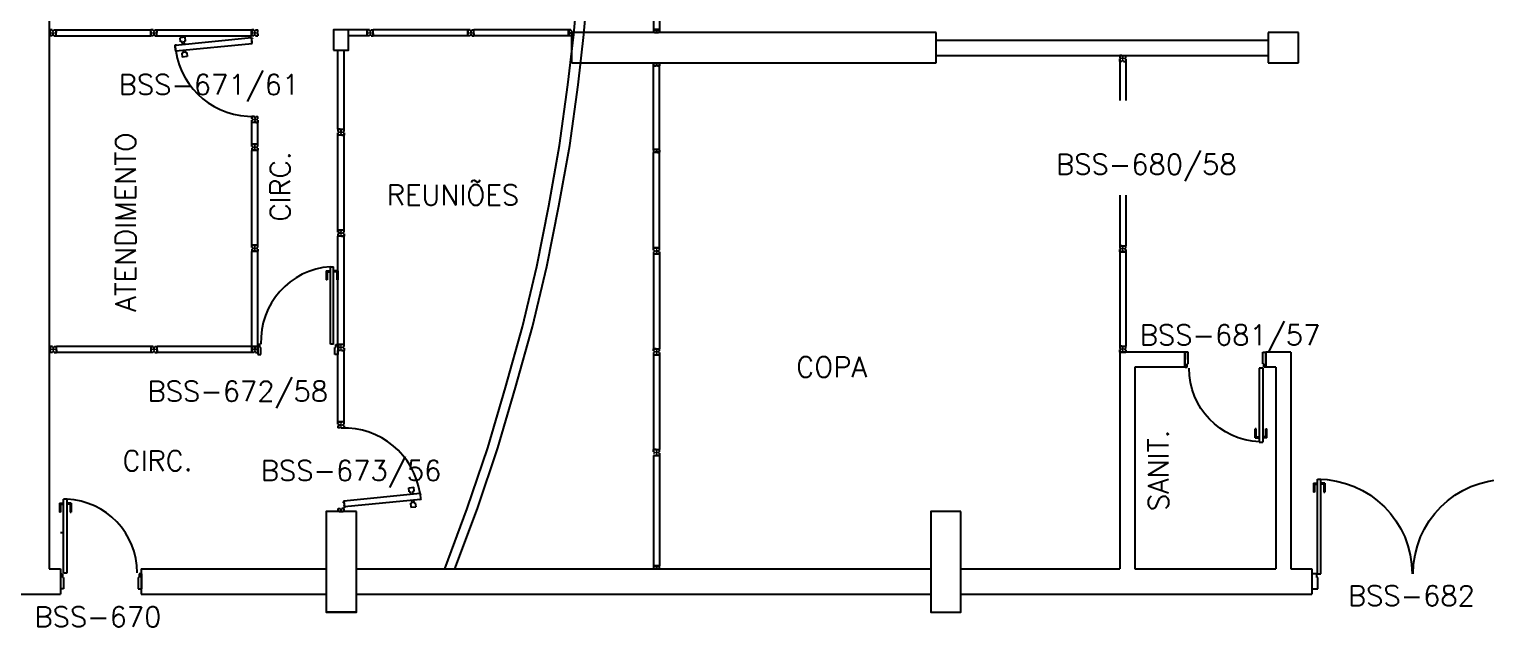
# Model space of a CAD drawing. Extents: x 0 to 244, y -71 to 76.
# Drawn here: x 200.98 to 215.43, y -0.33 to 5.6 of the extents above; entities that cross this region are included whole.
import ezdxf

# ---------------------------------------------------------------- set-up
doc = ezdxf.new("R2010")
doc.units = 0
doc.header["$LTSCALE"] = 0.01
doc.header["$MEASUREMENT"] = 0
doc.layers.get('0').update_dxf_attribs({"linetype": 'CONTINUOUS'})
for name, color, linetype in [('ALV', 2, 'CONTINUOUS'), ('AR-POR', 1, 'CONTINUOUS'), ('DIV', 2, 'CONTINUOUS'), ('ESC', 1, 'CONTINUOUS'), ('ESQ', 1, 'CONTINUOUS'), ('ESTR', 3, 'CONTINUOUS'), ('TEXTO', 2, 'CONTINUOUS'), ('TEXTO-ENDEREÇO', 2, 'CONTINUOUS')]:
    doc.layers.add(name, color=color, linetype=linetype)
doc.layers.get('0').freeze()
doc.styles.add('UNB-100', font='simplex.shx', dxfattribs={"height": 0.2})
doc.styles.add('UNB-100-1', font='simplex.shx', dxfattribs={"height": 0.2})

# ---------------------------------------------------------------- blocks, each defined once
blk = doc.blocks.new('PISOANF-SSN')
for p, q in [((0, 0), (-0.224, -0.6)), ((-0.224, -0.6), (-0.427, -1.2)), ((-0.427, -1.2), (-0.603, -1.8)), ((-0.603, -1.8), (-0.772, -2.4)), ((-0.772, -2.4), (-0.914, -3)), ((-0.914, -3), (-1.032, -3.6)), ((-1.032, -3.6), (-1.14, -4.2)), ((-1.14, -4.2), (-1.223, -4.8)), ((-1.223, -4.8), (-1.28, -5.3)), ((-1.28, -5.3), (-1.324, -5.8))]:
    blk.add_line(p, q)
blk = doc.blocks.new('PTDP-SSN')
at = {"color": 2}
for p, q in [((0.055, 1.015), (0.09, 1.015)), ((0.055, 0.075), (0.055, 1.015)), ((0.09, 0.075), (0.09, 1.015)), ((1.91, 0.075), (1.91, 1.015)), ((1.945, 1.015), (1.91, 1.015)), ((1.945, 0.075), (1.945, 1.015)), ((0.05, 0.075), (0, 0.075)), ((0, 0.075), (0, -0.075)), ((0.05, 0.04), (0.05, 0.075)), ((0.06, 0.04), (0.05, 0.04)), ((0.055, 0.075), (0.09, 0.075)), ((0.06, -0.075), (0.06, 0.04)), ((1.945, 0.075), (1.91, 0.075)), ((1.94, -0.075), (1.94, 0.04)), ((1.94, 0.04), (1.95, 0.04)), ((1.95, 0.04), (1.95, 0.075)), ((1.95, 0.075), (2, 0.075)), ((2, 0.075), (2, -0.075)), ((0, -0.075), (0.06, -0.075)), ((2, -0.075), (1.94, -0.075))]:
    blk.add_line(p, q, dxfattribs=at)
at = {"color": 1}
for centre, start, end in [((0.055, 0.075), 0, 90), ((1.945, 0.075), 90, 180)]:
    blk.add_arc(centre, 0.94, start, end, dxfattribs=at)
blk = doc.blocks.new('PD80-SSN')
for p, q in [((-0.777, 0.01), (-0.777, -0.03)), ((-0.777, 0.01), (-0.687, 0.01)), ((-0.687, 0), (-0.687, 0.01)), ((-0.075, 0), (0.075, 0)), ((-0.075, 0), (-0.075, -0.02)), ((0.075, -0.03), (0.075, 0)), ((-0.817, -0.065), (-0.817, -0.03)), ((-0.085, -0.03), (-0.817, -0.03)), ((-0.085, -0.065), (-0.817, -0.065)), ((-0.777, -0.105), (-0.777, -0.065)), ((-0.777, -0.105), (-0.687, -0.105)), ((-0.767, 0), (-0.767, -0.03)), ((-0.767, 0), (-0.687, 0)), ((-0.767, -0.095), (-0.767, -0.065)), ((-0.767, -0.095), (-0.687, -0.095)), ((-0.687, -0.095), (-0.687, -0.105)), ((-0.085, -0.03), (-0.085, -0.065)), ((-0.075, -0.02), (-0.04, -0.02)), ((-0.04, -0.03), (-0.04, -0.02)), ((-0.04, -0.03), (0.075, -0.03)), ((-0.075, -0.781), (-0.04, -0.781)), ((-0.075, -0.801), (-0.075, -0.781)), ((-0.075, -0.801), (0.075, -0.801)), ((-0.075, -0.802), (0.075, -0.802)), ((-0.04, -0.771), (0.075, -0.771)), ((-0.04, -0.771), (-0.04, -0.781)), ((0.075, -0.771), (0.075, -0.801))]:
    blk.add_line(p, q)
blk.add_arc((-0.085, -0.03), 0.731, 182.6571, 270)
blk = doc.blocks.new('PE80-SSN')
at = {"color": 2}
for p, q in [((0.075, 0), (-0.075, 0)), ((-0.075, -0.03), (-0.075, 0)), ((0.075, 0), (0.075, -0.02)), ((0.04, -0.03), (-0.075, -0.03)), ((0.075, -0.02), (0.04, -0.02)), ((0.04, -0.03), (0.04, -0.02)), ((0.085, -0.03), (0.817, -0.03)), ((0.085, -0.03), (0.085, -0.065)), ((0.085, -0.065), (0.817, -0.065)), ((0.817, -0.065), (0.817, -0.03))]:
    blk.add_line(p, q, dxfattribs=at)
at = {"color": 1}
for p, q in [((0.777, 0.01), (0.687, 0.01)), ((0.687, 0), (0.687, 0.01)), ((0.777, 0.01), (0.777, -0.03)), ((0.767, 0), (0.687, 0)), ((0.767, -0.095), (0.687, -0.095)), ((0.687, -0.095), (0.687, -0.105)), ((0.777, -0.105), (0.687, -0.105)), ((0.767, 0), (0.767, -0.03)), ((0.767, -0.095), (0.767, -0.065)), ((0.777, -0.105), (0.777, -0.065))]:
    blk.add_line(p, q, dxfattribs=at)
for p, q in [((0.04, -0.771), (-0.075, -0.771)), ((-0.075, -0.771), (-0.075, -0.801)), ((0.075, -0.801), (-0.075, -0.801)), ((0.075, -0.802), (-0.075, -0.802)), ((0.04, -0.771), (0.04, -0.781)), ((0.075, -0.781), (0.04, -0.781)), ((0.075, -0.801), (0.075, -0.781))]:
    blk.add_line(p, q)
blk.add_arc((0.085, -0.03), 0.731, 270, 357.3429, dxfattribs=at)
blk = doc.blocks.new('DIVMT-SSN')
for p, q in [((-0.03, 0.008), (-0.03, 0.03)), ((-0.006, 0.03), (-0.03, 0.03)), ((-0.03, 0.008), (-0.02, 0.008)), ((-0.02, -0.008), (-0.02, 0.008)), ((-0.006, 0.02), (-0.006, 0.03)), ((0.006, 0.02), (-0.006, 0.02)), ((-0.005, 0), (0.005, 0)), ((0.005, 0), (-0.005, 0)), ((0, 0.005), (0, -0.005)), ((0, -0.005), (0, 0.005)), ((0.006, 0.03), (0.03, 0.03)), ((0.006, 0.02), (0.006, 0.03)), ((0.03, 0.008), (0.02, 0.008)), ((0.02, -0.008), (0.02, 0.008)), ((0.03, 0.008), (0.03, 0.03)), ((-0.03, -0.008), (-0.03, -0.03)), ((-0.03, -0.008), (-0.02, -0.008)), ((-0.03, -0.03), (-0.03, -0.97)), ((-0.03, -0.03), (-0.009, -0.03)), ((0.03, -0.03), (-0.03, -0.03)), ((-0.03, -0.03), (-0.006, -0.03)), ((-0.009, -0.03), (-0.027, -0.03)), ((-0.006, -0.02), (-0.006, -0.03)), ((-0.006, -0.02), (0.006, -0.02)), ((-0.006, -0.02), (-0.006, -0.03)), ((0.006, -0.02), (-0.006, -0.02)), ((0.005, -0.03), (-0.005, -0.03)), ((0.006, -0.02), (0.006, -0.03)), ((0.006, -0.02), (0.006, -0.03)), ((0.03, -0.03), (0.006, -0.03)), ((0.03, -0.008), (0.02, -0.008)), ((0.03, -0.008), (0.03, -0.03)), ((0.03, -0.03), (0.03, -0.97)), ((0.03, -0.97), (-0.03, -0.97)), ((-0.006, -0.98), (-0.006, -0.97)), ((-0.006, -0.98), (0.006, -0.98)), ((0.006, -1.001), (-0.006, -1.001)), ((0.005, -0.97), (-0.005, -0.97)), ((0, -0.994), (0, -1.007)), ((0.006, -0.98), (0.006, -0.97)), ((0, -1.02), (0, -1.021))]:
    blk.add_line(p, q)
blk = doc.blocks.new('DIV-SSN')
for p, q in [((-0.005, 0), (0.005, 0)), ((0, 0.005), (0, -0.005)), ((-0.03, -0.03), (-0.03, -0.97)), ((0.03, -0.03), (-0.03, -0.03)), ((-0.03, -0.03), (-0.009, -0.03)), ((-0.009, -0.03), (-0.027, -0.03)), ((-0.006, -0.02), (0.006, -0.02)), ((-0.006, -0.02), (-0.006, -0.03)), ((-0.005, -0.022), (0.005, -0.022)), ((-0.005, -0.022), (-0.005, -0.029)), ((0.005, -0.029), (-0.005, -0.029)), ((0.005, -0.03), (-0.005, -0.03)), ((0.005, -0.022), (0.005, -0.029)), ((0.006, -0.02), (0.006, -0.03)), ((0.03, -0.03), (0.03, -0.97)), ((0.03, -0.97), (-0.03, -0.97)), ((0.007, -0.999), (-0.007, -0.999)), ((-0.006, -0.98), (-0.006, -0.97)), ((-0.006, -0.98), (0.006, -0.98)), ((0.005, -0.97), (-0.005, -0.97)), ((0, -0.991), (0, -1.006)), ((0.006, -0.98), (0.006, -0.97))]:
    blk.add_line(p, q)
blk = doc.blocks.new('DIVINI-SSN')
for p, q in [((-0.02, 0), (-0.02, -0.008)), ((-0.02, 0), (0.02, 0)), ((0, 0.005), (0, -0.005)), ((0.02, 0), (0.02, -0.008)), ((-0.03, -0.008), (-0.02, -0.008)), ((-0.03, -0.008), (-0.03, -0.028)), ((-0.03, -0.028), (-0.008, -0.028)), ((-0.03, -0.03), (0.03, -0.03)), ((-0.03, -0.975), (-0.03, -0.03)), ((-0.009, -0.03), (-0.027, -0.03)), ((-0.008, -0.019), (0.008, -0.019)), ((-0.008, -0.019), (-0.008, -0.028)), ((-0.006, -0.021), (-0.006, -0.03)), ((0.006, -0.021), (-0.006, -0.021)), ((-0.006, -0.023), (-0.006, -0.027)), ((-0.004, -0.021), (0.004, -0.021)), ((0.006, -0.021), (0.006, -0.03)), ((0.006, -0.023), (0.006, -0.027)), ((0.008, -0.019), (0.008, -0.028)), ((0.03, -0.028), (0.008, -0.028)), ((0.009, -0.03), (0.027, -0.03)), ((0.03, -0.008), (0.02, -0.008)), ((0.03, -0.008), (0.03, -0.028)), ((0.03, -0.975), (0.03, -0.03)), ((-0.03, -0.975), (0.03, -0.975)), ((-0.006, -0.985), (-0.006, -0.975)), ((0.006, -0.985), (-0.006, -0.985)), ((0.006, -1.01), (-0.006, -1.01)), ((0, -1.003), (0, -1.018)), ((0.006, -0.985), (0.006, -0.975)), ((0.03, -0.975), (0.009, -0.975))]:
    blk.add_line(p, q)
blk = doc.blocks.new('A$C73356FFD')
at = {"layer": 'DIV'}
for p, q in [((0.022, 0.06), (0, 0.06)), ((0, 0.06), (0, 0.036)), ((0, 0.06), (0, 0.039)), ((0, 0.039), (0, 0.057)), ((0.009, 0.036), (0, 0.036)), ((0.009, 0.036), (0, 0.036)), ((0.009, 0.024), (0, 0.024)), ((0.009, 0.024), (0, 0.024)), ((0, 0), (0, 0.024)), ((0.009, 0.024), (0.009, 0.036)), ((0.009, 0.036), (0.009, 0.024)), ((0.022, 0.06), (0.022, 0.05)), ((0.022, 0.05), (0.038, 0.05)), ((0.022, 0.01), (0.038, 0.01)), ((0.022, 0), (0.022, 0.01)), ((0.025, 0.03), (0.035, 0.03)), ((0.035, 0.03), (0.025, 0.03)), ((0.03, 0.025), (0.03, 0.035)), ((0.03, 0.035), (0.03, 0.025)), ((0.038, 0.06), (0.038, 0.05)), ((0.038, 0.06), (0.06, 0.06)), ((0.038, 0), (0.038, 0.01)), ((0.05, 0.024), (0.05, 0.036)), ((0.05, 0.036), (0.06, 0.036)), ((0.05, 0.024), (0.06, 0.024)), ((0.06, 0.036), (0.06, 0.06)), ((0.06, 0.024), (0.06, 0)), ((0.022, 0), (0, 0)), ((0.038, 0), (0.06, 0))]:
    blk.add_line(p, q, dxfattribs=at)

msp = doc.modelspace()

# ---------------------------------------------------------------- linework, layer by layer
at = {"layer": 'ALV'}
for p, q in [((201.175, 14.32), (201.175, 0.249)), ((209.975, 5.493), (213.272, 5.493)), ((209.975, 5.343), (213.272, 5.343)), ((212.446, 2.399), (211.797, 2.399)), ((211.797, 2.399), (211.797, 0.249)), ((212.446, 2.398), (212.445, 2.249)), ((213.497, 2.399), (213.247, 2.399)), ((213.247, 2.399), (213.247, 2.249)), ((213.497, 2.399), (213.497, 0.249)), ((212.445, 2.249), (211.947, 2.249)), ((211.947, 2.249), (211.947, 0.249)), ((213.347, 2.249), (213.247, 2.249)), ((213.347, 2.249), (213.347, 0.249)), ((201.175, 0.249), (201.287, 0.249)), ((201.287, 0.249), (201.287, -0.001)), ((202.087, 0.249), (203.922, 0.249)), ((202.087, 0.249), (202.087, -0.001)), ((204.222, 0.249), (209.922, 0.249)), ((210.222, 0.249), (211.797, 0.249)), ((211.947, 0.249), (213.347, 0.249)), ((213.497, 0.249), (213.704, 0.249)), ((213.704, 0.249), (213.704, -0.001)), ((198.222, -0.001), (201.287, -0.001)), ((202.087, -0.001), (203.922, -0.001)), ((204.222, -0.001), (209.922, -0.001)), ((210.222, -0.001), (213.704, -0.001))]:
    msp.add_line(p, q, dxfattribs=at)
at = {"layer": 'AR-POR'}
for p, q in [((202.426, 5.445), (203.182, 5.519)), ((202.524, 5.523), (202.474, 5.518)), ((202.478, 5.478), (202.474, 5.518)), ((202.528, 5.483), (202.524, 5.523)), ((203.183, 5.521), (203.169, 5.52)), ((203.169, 5.52), (203.169, 5.518)), ((203.187, 5.462), (203.182, 5.519)), ((203.185, 5.509), (203.183, 5.521)), ((203.19, 5.51), (203.185, 5.509)), ((203.19, 5.508), (203.185, 5.507)), ((203.188, 5.474), (203.185, 5.507)), ((203.19, 5.51), (203.19, 5.508)), ((202.42, 5.434), (202.42, 5.432)), ((202.42, 5.434), (202.425, 5.434)), ((202.42, 5.432), (202.425, 5.432)), ((202.424, 5.446), (202.438, 5.448)), ((202.425, 5.434), (202.424, 5.446)), ((202.424, 5.399), (202.428, 5.4)), ((202.424, 5.399), (202.424, 5.397)), ((202.424, 5.397), (202.429, 5.398)), ((202.428, 5.4), (202.425, 5.432)), ((202.432, 5.388), (202.426, 5.445)), ((202.43, 5.386), (202.429, 5.398)), ((202.43, 5.386), (202.444, 5.387)), ((202.432, 5.388), (203.187, 5.462)), ((202.438, 5.448), (202.438, 5.446)), ((202.444, 5.389), (202.444, 5.387)), ((202.493, 5.48), (202.478, 5.478)), ((202.504, 5.367), (202.489, 5.365)), ((202.489, 5.365), (202.493, 5.325)), ((202.496, 5.451), (202.493, 5.48)), ((202.501, 5.395), (202.504, 5.367)), ((202.528, 5.483), (202.513, 5.482)), ((202.516, 5.453), (202.513, 5.482)), ((202.521, 5.397), (202.524, 5.369)), ((202.539, 5.37), (202.524, 5.369)), ((202.539, 5.37), (202.543, 5.33)), ((203.175, 5.461), (203.175, 5.459)), ((203.189, 5.46), (203.175, 5.459)), ((203.193, 5.475), (203.188, 5.474)), ((203.193, 5.473), (203.188, 5.472)), ((203.189, 5.46), (203.188, 5.472)), ((203.193, 5.475), (203.193, 5.473)), ((202.543, 5.33), (202.493, 5.325)), ((203.922, 3.206), (203.922, 3.116)), ((203.922, 3.206), (203.962, 3.206)), ((203.932, 3.196), (203.932, 3.116)), ((203.932, 3.196), (203.962, 3.196)), ((203.964, 2.477), (203.964, 3.246)), ((203.964, 3.246), (203.994, 3.246)), ((203.994, 2.477), (203.994, 3.246)), ((204.037, 3.206), (203.997, 3.206)), ((204.027, 3.196), (203.997, 3.196)), ((204.027, 3.196), (204.027, 3.116)), ((204.037, 3.206), (204.037, 3.116)), ((203.932, 3.116), (203.922, 3.116)), ((204.027, 3.116), (204.037, 3.116)), ((203.245, 2.476), (203.245, 2.461)), ((203.265, 2.476), (203.245, 2.476)), ((203.245, 2.461), (203.245, 2.391)), ((203.265, 2.446), (203.265, 2.476)), ((203.994, 2.477), (203.964, 2.477)), ((204.019, 2.446), (204.019, 2.476)), ((204.019, 2.476), (204.04, 2.476)), ((204.04, 2.476), (204.04, 2.376)), ((203.245, 2.391), (203.245, 2.376)), ((203.245, 2.376), (203.275, 2.376)), ((203.265, 2.446), (203.275, 2.446)), ((203.275, 2.376), (203.275, 2.446)), ((204.01, 2.376), (204.01, 2.446)), ((204.019, 2.446), (204.01, 2.446)), ((204.04, 2.376), (204.01, 2.376)), ((204.743, 1.053), (204.792, 1.058)), ((204.747, 1.013), (204.743, 1.053)), ((204.747, 1.013), (204.761, 1.014)), ((204.764, 0.986), (204.761, 1.014)), ((204.781, 1.016), (204.796, 1.018)), ((204.784, 0.988), (204.781, 1.016)), ((204.796, 1.018), (204.792, 1.058)), ((204.092, 0.91), (204.097, 0.911)), ((204.092, 0.908), (204.092, 0.91)), ((204.092, 0.908), (204.097, 0.909)), ((204.096, 0.923), (204.11, 0.924)), ((204.096, 0.923), (204.097, 0.911)), ((204.096, 0.875), (204.101, 0.876)), ((204.096, 0.873), (204.096, 0.875)), ((204.096, 0.873), (204.101, 0.874)), ((204.097, 0.909), (204.101, 0.876)), ((204.854, 0.995), (204.098, 0.921)), ((204.098, 0.921), (204.104, 0.864)), ((204.101, 0.874), (204.102, 0.862)), ((204.859, 0.938), (204.104, 0.864)), ((204.111, 0.922), (204.11, 0.924)), ((204.758, 0.9), (204.773, 0.901)), ((204.758, 0.9), (204.762, 0.86)), ((204.77, 0.93), (204.773, 0.901)), ((204.79, 0.932), (204.792, 0.903)), ((204.792, 0.903), (204.807, 0.905)), ((204.807, 0.905), (204.811, 0.865)), ((204.856, 0.997), (204.841, 0.996)), ((204.841, 0.994), (204.841, 0.996)), ((204.862, 0.937), (204.847, 0.935)), ((204.847, 0.935), (204.847, 0.937)), ((204.854, 0.995), (204.859, 0.938)), ((204.856, 0.997), (204.857, 0.985)), ((204.862, 0.986), (204.857, 0.985)), ((204.862, 0.984), (204.857, 0.983)), ((204.857, 0.983), (204.86, 0.951)), ((204.865, 0.951), (204.86, 0.951)), ((204.865, 0.949), (204.86, 0.949)), ((204.86, 0.949), (204.862, 0.937)), ((204.862, 0.984), (204.862, 0.986)), ((204.865, 0.949), (204.865, 0.951)), ((204.102, 0.862), (204.116, 0.863)), ((204.116, 0.863), (204.116, 0.865)), ((204.762, 0.86), (204.811, 0.865))]:
    msp.add_line(p, q, dxfattribs=at)
for centre, radius, start, end in [((203.186, 5.501), 0.764, 188.642, 272.0937), ((204.015, 2.508), 0.74, 93.9172, 182.4392), ((204.099, 0.882), 0.764, 8.642, 92.0937)]:
    msp.add_arc(centre, radius, start, end, dxfattribs=at)
at = {"layer": 'DIV'}
for p, q in [((207.172, 6.381), (207.172, 5.568)), ((207.232, 6.381), (207.232, 5.568)), ((203.206, 5.595), (203.184, 5.595)), ((203.184, 5.595), (203.184, 5.571)), ((203.184, 5.595), (203.184, 5.574)), ((203.184, 5.574), (203.184, 5.592)), ((203.194, 5.571), (203.184, 5.571)), ((203.194, 5.571), (203.184, 5.571)), ((203.194, 5.559), (203.184, 5.559)), ((203.194, 5.559), (203.184, 5.559)), ((203.184, 5.535), (203.184, 5.559)), ((203.206, 5.535), (203.184, 5.535)), ((203.194, 5.559), (203.194, 5.571)), ((203.194, 5.571), (203.194, 5.559)), ((203.206, 5.595), (203.206, 5.585)), ((203.206, 5.585), (203.222, 5.585)), ((203.206, 5.545), (203.222, 5.545)), ((203.206, 5.535), (203.206, 5.545)), ((203.208, 5.565), (203.221, 5.565)), ((203.208, 5.565), (203.221, 5.565)), ((203.209, 5.565), (203.219, 5.565)), ((203.219, 5.565), (203.209, 5.565)), ((203.214, 5.573), (203.214, 5.558)), ((203.214, 5.558), (203.214, 5.573)), ((203.214, 5.56), (203.214, 5.571)), ((203.214, 5.571), (203.214, 5.56)), ((203.222, 5.595), (203.222, 5.585)), ((203.222, 5.595), (203.244, 5.595)), ((203.222, 5.535), (203.222, 5.545)), ((203.222, 5.535), (203.244, 5.535)), ((203.235, 5.559), (203.235, 5.571)), ((203.235, 5.571), (203.244, 5.571)), ((203.235, 5.559), (203.244, 5.559)), ((203.244, 5.571), (203.244, 5.595)), ((203.244, 5.559), (203.244, 5.535)), ((204.33, 5.595), (204.145, 5.595)), ((204.33, 5.535), (204.145, 5.535)), ((204.33, 5.595), (204.33, 5.571)), ((204.352, 5.595), (204.33, 5.595)), ((204.33, 5.535), (204.33, 5.595)), ((204.33, 5.595), (204.33, 5.574)), ((204.33, 5.574), (204.33, 5.592)), ((204.339, 5.571), (204.33, 5.571)), ((204.339, 5.571), (204.33, 5.571)), ((204.33, 5.56), (204.33, 5.57)), ((204.339, 5.559), (204.33, 5.559)), ((204.33, 5.535), (204.33, 5.559)), ((204.339, 5.559), (204.33, 5.559)), ((204.352, 5.535), (204.33, 5.535)), ((204.339, 5.559), (204.339, 5.571)), ((204.339, 5.571), (204.339, 5.559)), ((204.352, 5.595), (204.352, 5.585)), ((204.352, 5.585), (204.368, 5.585)), ((204.352, 5.545), (204.368, 5.545)), ((204.352, 5.535), (204.352, 5.545)), ((204.355, 5.565), (204.365, 5.565)), ((204.365, 5.565), (204.355, 5.565)), ((204.36, 5.56), (204.36, 5.571)), ((204.36, 5.571), (204.36, 5.56)), ((204.368, 5.595), (204.368, 5.585)), ((204.368, 5.595), (204.39, 5.595)), ((204.368, 5.535), (204.368, 5.545)), ((204.368, 5.535), (204.39, 5.535)), ((204.38, 5.559), (204.38, 5.571)), ((204.38, 5.571), (204.39, 5.571)), ((204.38, 5.559), (204.39, 5.559)), ((204.39, 5.571), (204.39, 5.595)), ((204.39, 5.559), (204.39, 5.535)), ((206.331, 5.595), (206.331, 5.573)), ((206.351, 5.595), (206.331, 5.595)), ((206.34, 5.573), (206.331, 5.573)), ((206.331, 5.535), (206.331, 5.557)), ((206.34, 5.557), (206.331, 5.557)), ((206.351, 5.535), (206.331, 5.535)), ((206.34, 5.557), (206.34, 5.573)), ((206.348, 5.565), (206.35, 5.565)), ((206.351, 5.595), (206.351, 5.585)), ((206.359, 5.585), (206.351, 5.585)), ((206.351, 5.535), (206.351, 5.545)), ((206.359, 5.545), (206.351, 5.545)), ((206.364, 5.565), (206.354, 5.565)), ((206.359, 5.566), (206.359, 5.585)), ((206.359, 5.56), (206.359, 5.571)), ((206.359, 5.545), (206.359, 5.566)), ((207.232, 5.598), (207.172, 5.598)), ((207.172, 5.596), (207.194, 5.596)), ((207.172, 5.576), (207.182, 5.576)), ((207.193, 5.598), (207.175, 5.598)), ((207.182, 5.568), (207.182, 5.576)), ((207.194, 5.586), (207.194, 5.596)), ((207.21, 5.586), (207.194, 5.586)), ((207.196, 5.588), (207.196, 5.598)), ((207.196, 5.59), (207.196, 5.595)), ((207.196, 5.588), (207.208, 5.588)), ((207.206, 5.588), (207.198, 5.588)), ((207.208, 5.588), (207.208, 5.598)), ((207.208, 5.59), (207.208, 5.595)), ((207.232, 5.596), (207.21, 5.596)), ((207.21, 5.586), (207.21, 5.596)), ((207.211, 5.598), (207.229, 5.598)), ((207.222, 5.568), (207.222, 5.576)), ((207.232, 5.576), (207.222, 5.576)), ((207.232, 5.576), (207.232, 5.596)), ((204.04, 4.61), (204.04, 5.395)), ((204.1, 4.61), (204.1, 5.395)), ((207.172, 4.402), (207.172, 5.268)), ((207.172, 5.26), (207.182, 5.26)), ((207.172, 5.24), (207.194, 5.24)), ((207.232, 5.238), (207.172, 5.238)), ((207.193, 5.238), (207.175, 5.238)), ((207.182, 5.268), (207.182, 5.26)), ((207.21, 5.249), (207.194, 5.249)), ((207.194, 5.249), (207.194, 5.24)), ((207.196, 5.247), (207.208, 5.247)), ((207.196, 5.247), (207.196, 5.238)), ((207.196, 5.245), (207.196, 5.241)), ((207.206, 5.247), (207.198, 5.247)), ((207.208, 5.247), (207.208, 5.238)), ((207.208, 5.245), (207.208, 5.241)), ((207.21, 5.249), (207.21, 5.24)), ((207.232, 5.24), (207.21, 5.24)), ((207.211, 5.238), (207.229, 5.238)), ((207.222, 5.268), (207.222, 5.26)), ((207.232, 5.26), (207.222, 5.26)), ((207.232, 4.402), (207.232, 5.268)), ((207.232, 5.26), (207.232, 5.24)), ((211.797, 5.283), (211.797, 4.896)), ((211.857, 5.283), (211.857, 4.896)), ((203.207, 4.736), (203.185, 4.736)), ((203.185, 4.736), (203.185, 4.712)), ((203.185, 4.736), (203.185, 4.715)), ((203.185, 4.715), (203.185, 4.733)), ((203.194, 4.712), (203.185, 4.712)), ((203.194, 4.712), (203.185, 4.712)), ((203.194, 4.7), (203.185, 4.7)), ((203.194, 4.7), (203.185, 4.7)), ((203.185, 4.676), (203.185, 4.7)), ((203.185, 4.461), (203.185, 4.677)), ((203.245, 4.677), (203.185, 4.677)), ((203.207, 4.676), (203.185, 4.676)), ((203.194, 4.7), (203.194, 4.712)), ((203.194, 4.712), (203.194, 4.7)), ((203.207, 4.736), (203.207, 4.726)), ((203.207, 4.726), (203.223, 4.726)), ((203.207, 4.686), (203.223, 4.686)), ((203.207, 4.676), (203.207, 4.686)), ((203.21, 4.706), (203.22, 4.706)), ((203.22, 4.706), (203.21, 4.706)), ((203.215, 4.701), (203.215, 4.711)), ((203.215, 4.711), (203.215, 4.701)), ((203.223, 4.736), (203.223, 4.726)), ((203.223, 4.736), (203.245, 4.736)), ((203.223, 4.676), (203.223, 4.686)), ((203.223, 4.676), (203.245, 4.676)), ((203.235, 4.7), (203.235, 4.712)), ((203.235, 4.712), (203.245, 4.712)), ((203.235, 4.7), (203.245, 4.7)), ((203.245, 4.712), (203.245, 4.736)), ((203.245, 4.7), (203.245, 4.676)), ((203.245, 4.461), (203.245, 4.677)), ((204.062, 4.61), (204.04, 4.61)), ((204.04, 4.61), (204.04, 4.586)), ((204.04, 4.61), (204.1, 4.61)), ((204.049, 4.586), (204.04, 4.586)), ((204.049, 4.586), (204.04, 4.586)), ((204.049, 4.574), (204.04, 4.574)), ((204.049, 4.574), (204.04, 4.574)), ((204.04, 4.55), (204.04, 4.574)), ((204.04, 4.571), (204.04, 4.553)), ((204.04, 4.55), (204.04, 4.571)), ((204.062, 4.55), (204.04, 4.55)), ((204.049, 4.586), (204.049, 4.574)), ((204.049, 4.574), (204.049, 4.586)), ((204.062, 4.61), (204.062, 4.6)), ((204.062, 4.6), (204.078, 4.6)), ((204.062, 4.55), (204.062, 4.56)), ((204.062, 4.56), (204.078, 4.56)), ((204.064, 4.58), (204.075, 4.58)), ((204.075, 4.58), (204.064, 4.58)), ((204.07, 4.585), (204.07, 4.575)), ((204.07, 4.575), (204.07, 4.585)), ((204.078, 4.61), (204.078, 4.6)), ((204.078, 4.61), (204.1, 4.61)), ((204.078, 4.55), (204.078, 4.56)), ((204.078, 4.55), (204.1, 4.55)), ((204.09, 4.586), (204.09, 4.574)), ((204.09, 4.586), (204.1, 4.586)), ((204.09, 4.574), (204.1, 4.574)), ((204.1, 4.586), (204.1, 4.61)), ((204.1, 4.574), (204.1, 4.55)), ((203.185, 4.461), (203.209, 4.461)), ((203.185, 4.439), (203.185, 4.461)), ((203.245, 4.461), (203.185, 4.461)), ((203.185, 4.461), (203.206, 4.461)), ((203.185, 4.439), (203.195, 4.439)), ((203.185, 4.423), (203.195, 4.423)), ((203.185, 4.423), (203.185, 4.401)), ((203.209, 4.401), (203.185, 4.401)), ((203.206, 4.461), (203.188, 4.461)), ((203.195, 4.439), (203.195, 4.423)), ((203.209, 4.452), (203.209, 4.461)), ((203.209, 4.452), (203.209, 4.461)), ((203.221, 4.452), (203.209, 4.452)), ((203.209, 4.452), (203.221, 4.452)), ((203.221, 4.411), (203.209, 4.411)), ((203.209, 4.411), (203.209, 4.401)), ((203.22, 4.461), (203.21, 4.461)), ((203.22, 4.431), (203.21, 4.431)), ((203.21, 4.431), (203.22, 4.431)), ((203.215, 4.437), (203.215, 4.426)), ((203.215, 4.426), (203.215, 4.437)), ((203.221, 4.452), (203.221, 4.461)), ((203.245, 4.461), (203.221, 4.461)), ((203.221, 4.452), (203.221, 4.461)), ((203.221, 4.411), (203.221, 4.401)), ((203.221, 4.401), (203.245, 4.401)), ((203.235, 4.439), (203.235, 4.423)), ((203.245, 4.439), (203.235, 4.439)), ((203.245, 4.423), (203.235, 4.423)), ((203.245, 4.439), (203.245, 4.461)), ((203.245, 4.423), (203.245, 4.401)), ((211.797, 3.956), (211.797, 3.454)), ((211.857, 3.956), (211.857, 3.454)), ((204.1, 3.548), (204.04, 3.548)), ((204.04, 2.476), (204.04, 3.548)), ((204.076, 3.578), (204.063, 3.578)), ((204.064, 3.557), (204.076, 3.557)), ((204.064, 3.557), (204.064, 3.548)), ((204.075, 3.548), (204.065, 3.548)), ((204.07, 3.597), (204.07, 3.599)), ((204.07, 3.571), (204.07, 3.585)), ((204.076, 3.557), (204.076, 3.548)), ((204.1, 2.476), (204.1, 3.548)), ((211.797, 3.454), (211.857, 3.454)), ((211.857, 3.394), (211.797, 3.394)), ((211.797, 3.394), (211.797, 2.459)), ((211.797, 3.394), (211.857, 3.394)), ((211.857, 3.394), (211.857, 2.459)), ((204.04, 2.476), (204.061, 2.476)), ((204.1, 2.476), (204.04, 2.476)), ((204.04, 2.454), (204.04, 2.476)), ((204.04, 2.476), (204.064, 2.476)), ((204.061, 2.476), (204.043, 2.476)), ((204.064, 2.467), (204.064, 2.476)), ((204.064, 2.467), (204.064, 2.476)), ((204.064, 2.467), (204.076, 2.467)), ((204.076, 2.467), (204.064, 2.467)), ((204.075, 2.476), (204.065, 2.476)), ((204.076, 2.467), (204.076, 2.476)), ((204.1, 2.476), (204.076, 2.476)), ((204.076, 2.467), (204.076, 2.476)), ((204.1, 2.454), (204.1, 2.476)), ((211.797, 2.459), (211.857, 2.459)), ((201.207, 2.456), (201.185, 2.456)), ((201.185, 2.456), (201.185, 2.432)), ((201.185, 2.456), (201.185, 2.435)), ((201.185, 2.435), (201.185, 2.453)), ((201.194, 2.432), (201.185, 2.432)), ((201.194, 2.432), (201.185, 2.432)), ((201.194, 2.42), (201.185, 2.42)), ((201.194, 2.42), (201.185, 2.42)), ((201.185, 2.396), (201.185, 2.42)), ((201.207, 2.396), (201.185, 2.396)), ((201.194, 2.42), (201.194, 2.432)), ((201.194, 2.432), (201.194, 2.42)), ((201.195, 2.426), (201.194, 2.426)), ((201.207, 2.456), (201.207, 2.446)), ((201.207, 2.446), (201.223, 2.446)), ((201.221, 2.426), (201.207, 2.426)), ((201.207, 2.406), (201.223, 2.406)), ((201.207, 2.396), (201.207, 2.406)), ((201.21, 2.426), (201.22, 2.426)), ((201.22, 2.426), (201.21, 2.426)), ((201.214, 2.42), (201.214, 2.433)), ((201.215, 2.421), (201.215, 2.432)), ((201.215, 2.432), (201.215, 2.421)), ((201.223, 2.456), (201.223, 2.446)), ((201.223, 2.456), (201.245, 2.456)), ((201.223, 2.396), (201.223, 2.406)), ((201.223, 2.396), (201.245, 2.396)), ((201.235, 2.42), (201.235, 2.432)), ((201.235, 2.432), (201.245, 2.432)), ((201.235, 2.432), (201.245, 2.432)), ((201.235, 2.432), (201.235, 2.42)), ((201.235, 2.42), (201.245, 2.42)), ((201.235, 2.42), (201.245, 2.42)), ((201.245, 2.432), (201.245, 2.456)), ((202.185, 2.456), (201.245, 2.456)), ((201.245, 2.396), (201.245, 2.456)), ((201.245, 2.421), (201.245, 2.431)), ((201.245, 2.42), (201.245, 2.396)), ((202.185, 2.396), (201.245, 2.396)), ((202.185, 2.456), (202.185, 2.432)), ((202.207, 2.456), (202.185, 2.456)), ((202.185, 2.396), (202.185, 2.456)), ((202.185, 2.456), (202.185, 2.435)), ((202.185, 2.435), (202.185, 2.453)), ((202.194, 2.432), (202.185, 2.432)), ((202.194, 2.432), (202.185, 2.432)), ((202.185, 2.421), (202.185, 2.431)), ((202.194, 2.42), (202.185, 2.42)), ((202.185, 2.396), (202.185, 2.42)), ((202.194, 2.42), (202.185, 2.42)), ((202.207, 2.396), (202.185, 2.396)), ((202.194, 2.42), (202.194, 2.432)), ((202.194, 2.432), (202.194, 2.42)), ((202.207, 2.456), (202.207, 2.446)), ((202.207, 2.446), (202.223, 2.446)), ((202.207, 2.406), (202.223, 2.406)), ((202.207, 2.396), (202.207, 2.406)), ((202.21, 2.426), (202.22, 2.426)), ((202.22, 2.426), (202.21, 2.426)), ((202.215, 2.421), (202.215, 2.432)), ((202.215, 2.432), (202.215, 2.421)), ((202.223, 2.456), (202.223, 2.446)), ((202.223, 2.456), (202.245, 2.456)), ((202.223, 2.396), (202.223, 2.406)), ((202.223, 2.396), (202.245, 2.396)), ((202.235, 2.42), (202.235, 2.432)), ((202.235, 2.432), (202.245, 2.432)), ((202.235, 2.42), (202.245, 2.42)), ((202.245, 2.432), (202.245, 2.456)), ((202.245, 2.42), (202.245, 2.396)), ((204.04, 2.454), (204.05, 2.454)), ((204.04, 2.438), (204.04, 2.416)), ((204.04, 2.438), (204.05, 2.438)), ((204.04, 1.707), (204.04, 2.416)), ((204.064, 2.416), (204.04, 2.416)), ((204.05, 2.454), (204.05, 2.438)), ((204.064, 2.446), (204.075, 2.446)), ((204.075, 2.446), (204.064, 2.446)), ((204.064, 2.426), (204.064, 2.416)), ((204.076, 2.426), (204.064, 2.426)), ((204.07, 2.441), (204.07, 2.452)), ((204.07, 2.452), (204.07, 2.441)), ((204.076, 2.426), (204.076, 2.416)), ((204.076, 2.416), (204.1, 2.416)), ((204.1, 2.454), (204.09, 2.454)), ((204.09, 2.454), (204.09, 2.438)), ((204.1, 2.438), (204.09, 2.438)), ((204.1, 2.438), (204.1, 2.416)), ((204.1, 1.707), (204.1, 2.416)), ((211.857, 2.399), (211.797, 2.399)), ((211.797, 2.399), (211.857, 2.399)), ((204.04, 1.707), (204.061, 1.707)), ((204.1, 1.707), (204.04, 1.707)), ((204.04, 1.685), (204.04, 1.707)), ((204.04, 1.707), (204.064, 1.707)), ((204.04, 1.685), (204.05, 1.685)), ((204.04, 1.669), (204.04, 1.647)), ((204.04, 1.669), (204.05, 1.669)), ((204.064, 1.647), (204.04, 1.647)), ((204.061, 1.707), (204.043, 1.707)), ((204.05, 1.685), (204.05, 1.669)), ((204.064, 1.697), (204.064, 1.707)), ((204.064, 1.697), (204.064, 1.707)), ((204.064, 1.697), (204.076, 1.697)), ((204.076, 1.697), (204.064, 1.697)), ((204.064, 1.677), (204.075, 1.677)), ((204.075, 1.677), (204.064, 1.677)), ((204.064, 1.656), (204.064, 1.647)), ((204.076, 1.656), (204.064, 1.656)), ((204.075, 1.707), (204.065, 1.707)), ((204.07, 1.672), (204.07, 1.682)), ((204.07, 1.682), (204.07, 1.672)), ((204.076, 1.697), (204.076, 1.707)), ((204.1, 1.707), (204.076, 1.707)), ((204.076, 1.697), (204.076, 1.707)), ((204.076, 1.656), (204.076, 1.647)), ((204.076, 1.647), (204.1, 1.647)), ((204.1, 1.685), (204.09, 1.685)), ((204.09, 1.685), (204.09, 1.669)), ((204.1, 1.669), (204.09, 1.669)), ((204.1, 1.685), (204.1, 1.707)), ((204.1, 1.669), (204.1, 1.647)), ((207.196, 1.433), (207.172, 1.433)), ((207.172, 1.411), (207.172, 1.433)), ((207.172, 1.411), (207.182, 1.411)), ((207.172, 1.395), (207.182, 1.395)), ((207.172, 1.373), (207.232, 1.373)), ((207.172, 1.373), (207.196, 1.373)), ((207.172, 1.373), (207.172, 0.257)), ((207.182, 1.395), (207.182, 1.411)), ((207.196, 1.423), (207.196, 1.433)), ((207.196, 1.423), (207.208, 1.423)), ((207.196, 1.382), (207.196, 1.373)), ((207.208, 1.382), (207.196, 1.382)), ((207.196, 1.382), (207.196, 1.373)), ((207.196, 1.382), (207.208, 1.382)), ((207.207, 1.403), (207.197, 1.403)), ((207.197, 1.403), (207.207, 1.403)), ((207.197, 1.373), (207.207, 1.373)), ((207.202, 1.408), (207.202, 1.398)), ((207.202, 1.398), (207.202, 1.408)), ((207.208, 1.433), (207.232, 1.433)), ((207.208, 1.423), (207.208, 1.433)), ((207.208, 1.382), (207.208, 1.373)), ((207.208, 1.382), (207.208, 1.373)), ((207.232, 1.373), (207.208, 1.373)), ((207.232, 1.373), (207.211, 1.373)), ((207.211, 1.373), (207.229, 1.373)), ((207.232, 1.411), (207.222, 1.411)), ((207.222, 1.395), (207.222, 1.411)), ((207.232, 1.395), (207.222, 1.395)), ((207.232, 1.411), (207.232, 1.433)), ((207.232, 1.395), (207.232, 1.373)), ((207.232, 1.373), (207.232, 0.279)), ((204.041, 0.846), (204.063, 0.846)), ((204.041, 0.826), (204.041, 0.846)), ((204.041, 0.826), (204.051, 0.826)), ((204.051, 0.818), (204.051, 0.826)), ((204.051, 0.818), (204.072, 0.818)), ((204.063, 0.836), (204.063, 0.846)), ((204.063, 0.836), (204.079, 0.836)), ((204.078, 0.818), (204.065, 0.818)), ((204.066, 0.818), (204.076, 0.818)), ((204.071, 0.81), (204.071, 0.826)), ((204.071, 0.812), (204.071, 0.823)), ((204.072, 0.818), (204.091, 0.818)), ((204.101, 0.846), (204.079, 0.846)), ((204.079, 0.836), (204.079, 0.846)), ((204.101, 0.826), (204.091, 0.826)), ((204.091, 0.818), (204.091, 0.826)), ((204.101, 0.826), (204.101, 0.846)), ((207.232, 0.279), (207.172, 0.279)), ((207.172, 0.277), (207.194, 0.277)), ((207.172, 0.257), (207.182, 0.257)), ((207.193, 0.279), (207.175, 0.279)), ((207.182, 0.249), (207.182, 0.257)), ((207.194, 0.267), (207.194, 0.277)), ((207.21, 0.267), (207.194, 0.267)), ((207.196, 0.269), (207.196, 0.279)), ((207.196, 0.271), (207.196, 0.276)), ((207.196, 0.269), (207.208, 0.269)), ((207.206, 0.269), (207.198, 0.269)), ((207.208, 0.269), (207.208, 0.279)), ((207.208, 0.271), (207.208, 0.276)), ((207.232, 0.277), (207.21, 0.277)), ((207.21, 0.267), (207.21, 0.277)), ((207.211, 0.279), (207.229, 0.279)), ((207.222, 0.249), (207.222, 0.257)), ((207.232, 0.257), (207.222, 0.257)), ((207.232, 0.257), (207.232, 0.277))]:
    msp.add_line(p, q, dxfattribs=at)
for points in [[(207.182, 5.568), (207.222, 5.568)], [(207.182, 5.268), (207.222, 5.268)], [(207.182, 0.249), (207.222, 0.249)]]:
    msp.add_lwpolyline(points, dxfattribs=at)
at = {"layer": 'ESC'}
msp.add_line((201.287, 0.609), (201.317, 0.609), dxfattribs=at)
at = {"layer": 'ESQ'}
for p, q in [((213.719, 1.099), (213.759, 1.099)), ((213.719, 1.099), (213.719, 1.009)), ((213.729, 1.089), (213.759, 1.089)), ((213.729, 1.089), (213.729, 1.009)), ((213.834, 1.099), (213.794, 1.099)), ((213.824, 1.089), (213.794, 1.089)), ((213.824, 1.089), (213.824, 1.009)), ((213.834, 1.099), (213.834, 1.009)), ((213.729, 1.009), (213.719, 1.009)), ((213.824, 1.009), (213.834, 1.009))]:
    msp.add_line(p, q, dxfattribs=at)
at = {"layer": 'ESTR'}
for p, q in [((206.362, 5.268), (206.362, 5.568)), ((209.975, 5.568), (206.362, 5.568)), ((209.975, 5.268), (209.975, 5.568)), ((213.572, 5.568), (213.272, 5.568)), ((213.272, 5.568), (213.272, 5.268)), ((213.572, 5.268), (213.572, 5.568)), ((206.362, 5.268), (209.975, 5.268)), ((213.272, 5.268), (213.572, 5.268)), ((203.922, 0.568), (203.922, -0.182)), ((204.222, -0.182), (204.222, 0.568)), ((204.222, -0.182), (203.923, -0.182))]:
    msp.add_line(p, q, dxfattribs=at)
for points in [[(203.995, 5.395), (204.145, 5.395), (204.145, 5.595), (203.995, 5.595)], [(204.222, 0.818), (203.922, 0.818), (203.922, -0.182), (204.222, -0.182)], [(210.222, 0.818), (209.922, 0.818), (209.922, -0.182), (210.222, -0.182)]]:
    msp.add_lwpolyline(points, close=True, dxfattribs=at)

# ---------------------------------------------------------------- block references
at = {"layer": 'DIV', "xscale": -1}
for name, p, rotation in [('DIVMT-SSN', (201.213, 5.565), 89.99999999373132), ('DIVMT-SSN', (202.213, 5.565), 89.99999999373132), ('A$C73356FFD', (211.797, 5.343), 180), ('DIVMT-SSN', (204.07, 3.58), 179.9999999937305), ('DIVMT-SSN', (203.215, 3.429), 179.9999999937305), ('DIVINI-SSN', (207.202, 4.41), 2.007993771258043e-10), ('DIVMT-SSN', (203.215, 2.426), 179.9999999937305), ('DIVMT-SSN', (207.202, 3.403), 2.007993771258043e-10), ('A$C73356FFD', (211.797, 3.454), 180), ('A$C73356FFD', (211.797, 2.459), 180), ('DIVMT-SSN', (207.202, 2.403), 2.007993771258043e-10)]:
    msp.add_blockref(name, p, dxfattribs=dict(at, rotation=rotation))
at = {"layer": 'DIV'}
for name, p, rotation in [('DIVMT-SSN', (205.359, 5.565), 269.9999999937313), ('DIV-SSN', (206.359, 5.565), 269.9999999937313), ('DIVMT-SSN', (203.215, 2.426), 269.9999999937313), ('PE80-SSN', (201.287, 0.124), 90)]:
    msp.add_blockref(name, p, dxfattribs=dict(at, rotation=rotation))
at = {"layer": 'ESQ', "xscale": -1, "rotation": 270}
msp.add_blockref('PD80-SSN', (213.247, 2.324), dxfattribs=at)
at = {"layer": 'ESQ', "xscale": -1}
msp.add_blockref('PTDP-SSN', (215.704, 0.124), dxfattribs=at)
at = {"layer": 'ESTR', "rotation": 180}
for p in [(205.099, 0.249), (205.199, 0.249)]:
    msp.add_blockref('PISOANF-SSN', p, dxfattribs=at)

# ---------------------------------------------------------------- texts
at = {"layer": 'TEXTO', "style": 'UNB-100'}
for s, p in [('ATENDIMENTO', (202.033, 2.801)), ('CIRC.', (203.566, 3.695)), ('SANIT.', (212.281, 0.823))]:
    msp.add_text(s, height=0.2, rotation=90, dxfattribs=at).set_placement(p)
for s, p in [('REUNIÕES', (204.525, 3.857)), ('COPA', (208.586, 2.152)), ('CIRC.', (201.901, 1.221))]:
    msp.add_text(s, height=0.2, dxfattribs=at).set_placement(p)
at = {"layer": 'TEXTO-ENDEREÇO', "style": 'UNB-100-1'}
for s, p in [('BSS-671/61', (201.863, 4.953)), ('BSS-680/58', (211.166, 4.161)), ('BSS-681/57', (211.997, 2.468)), ('BSS-672/58', (202.15, 1.911)), ('BSS-673/56', (203.274, 1.124)), ('BSS-682', (214.062, -0.118)), ('BSS-670', (201.028, -0.327))]:
    msp.add_text(s, height=0.2, dxfattribs=at).set_placement(p)

doc.saveas('drawing.dxf')
